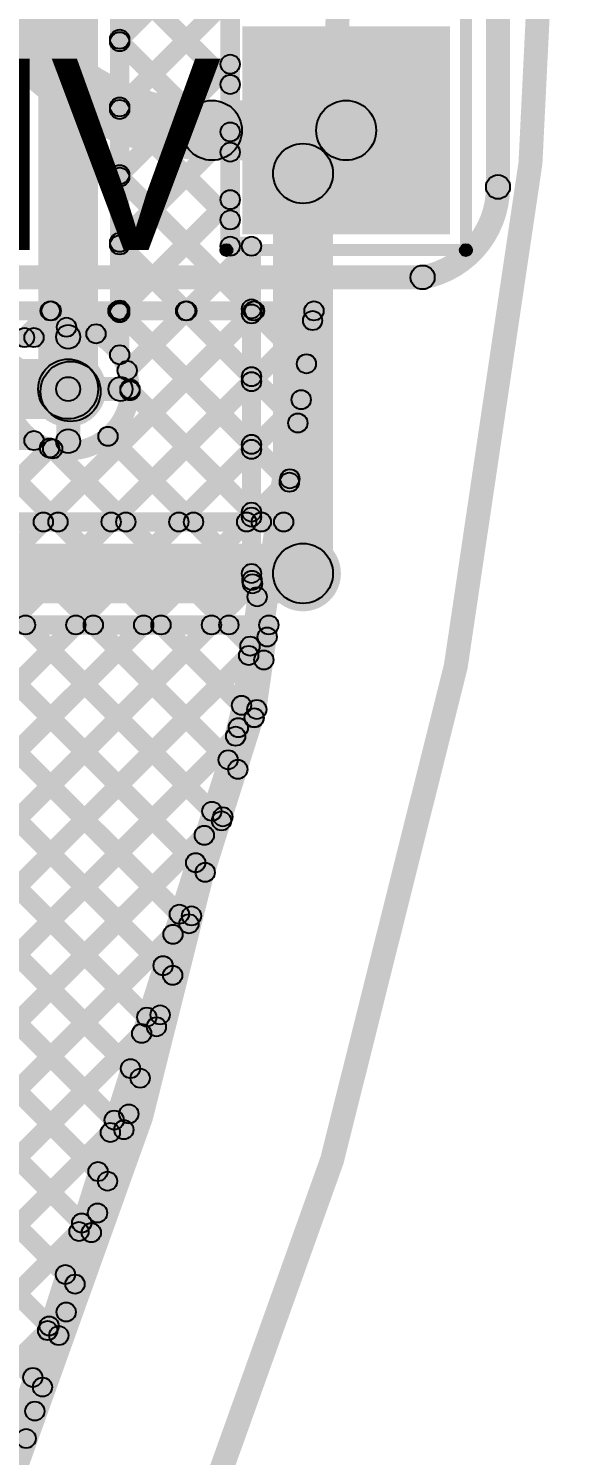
# Model space of a CAD drawing. Header units: millimetres. Extents: x -2.17 to 2.17, y -2.17 to 2.17.
# Drawn here: x 1.945 to 2.17, y -0.751 to -0.155 of the extents above; entities that cross this region are included whole.
import ezdxf

# ---------------------------------------------------------------- set-up
doc = ezdxf.new("R2010")
doc.units = ezdxf.units.MM
doc.header["$MEASUREMENT"] = 0
for name, color, linetype in [('BottomLayer', 5, 'Continuous'), ('BottomOverlay', 54, 'Continuous'), ('BottomSolder', 6, 'Continuous'), ('Mechanical2', 216, 'Continuous'), ('MultiLayer', 9, 'Continuous'), ('PadHoleLayer', 156, 'Continuous'), ('TopLayer', 1, 'Continuous'), ('TopSolder', 216, 'Continuous'), ('ViaHoleLayer', 16, 'Continuous')]:
    doc.layers.add(name, color=color, linetype=linetype)

# ---------------------------------------------------------------- blocks, each defined once
blk = doc.blocks.new('PZ254V_11_05P_B_282')
at = {"layer": 'BottomLayer'}
blk.add_hatch(color=5, dxfattribs=at).paths.add_polyline_path([(-0.23937, 0.03937), (-0.16063, 0.03937), (-0.16063, -0.03937), (-0.23937, -0.03937)])
h = blk.add_hatch(color=5, dxfattribs=at)
edge = h.paths.add_edge_path()
edge.add_arc((-0.1, 0), 0.03937, 0, 360)
h = blk.add_hatch(color=5, dxfattribs=at)
edge = h.paths.add_edge_path()
edge.add_arc((0, 0), 0.03937, 0, 360)
h = blk.add_hatch(color=5, dxfattribs=at)
edge = h.paths.add_edge_path()
edge.add_arc((0.1, 0), 0.03937, 0, 360)
h = blk.add_hatch(color=5, dxfattribs=at)
edge = h.paths.add_edge_path()
edge.add_arc((0.2, 0), 0.03937, 0, 360)
at = {"layer": 'BottomOverlay'}
h = blk.add_hatch(color=54, dxfattribs=at)
edge = h.paths.add_edge_path()
edge.add_arc((-0.25, 0.05), 0.0025, 0, 360)
h = blk.add_hatch(color=54, dxfattribs=at)
edge = h.paths.add_edge_path()
edge.add_arc((-0.25, 0.05), 0.0025, 0, 360)
for points in [[(-0.2525, 0.05), (-0.2475, 0.05), (-0.2475, -0.05), (-0.2525, -0.05)], [(-0.25, 0.0475), (-0.25, 0.0525), (0.25, 0.0525), (0.25, 0.0475)], [(0.2475, 0.05), (0.2525, 0.05), (0.2525, -0.05), (0.2475, -0.05)], [(-0.25, -0.0525), (-0.25, -0.0475), (0.25, -0.0475), (0.25, -0.0525)]]:
    blk.add_hatch(color=54, dxfattribs=at).paths.add_polyline_path(points)
h = blk.add_hatch(color=54, dxfattribs=at)
edge = h.paths.add_edge_path()
edge.add_arc((0.25, 0.05), 0.0025, 0, 360)
h = blk.add_hatch(color=54, dxfattribs=at)
edge = h.paths.add_edge_path()
edge.add_arc((0.25, 0.05), 0.0025, 0, 360)
h = blk.add_hatch(color=54, dxfattribs=at)
edge = h.paths.add_edge_path()
edge.add_arc((-0.25, -0.05), 0.0025, 0, 360)
h = blk.add_hatch(color=54, dxfattribs=at)
edge = h.paths.add_edge_path()
edge.add_arc((-0.25, -0.05), 0.0025, 0, 360)
h = blk.add_hatch(color=54, dxfattribs=at)
edge = h.paths.add_edge_path()
edge.add_arc((0.25, -0.05), 0.0025, 0, 360)
h = blk.add_hatch(color=54, dxfattribs=at)
edge = h.paths.add_edge_path()
edge.add_arc((0.25, -0.05), 0.0025, 0, 360)
at = {"layer": 'BottomSolder'}
blk.add_hatch(color=6, dxfattribs=at).paths.add_polyline_path([(-0.24337, 0.04337), (-0.15663, 0.04337), (-0.15663, -0.04337), (-0.24337, -0.04337)])
h = blk.add_hatch(color=6, dxfattribs=at)
edge = h.paths.add_edge_path()
edge.add_arc((-0.1, 0), 0.04337, 0, 360)
h = blk.add_hatch(color=6, dxfattribs=at)
edge = h.paths.add_edge_path()
edge.add_arc((0, 0), 0.04337, 0, 360)
h = blk.add_hatch(color=6, dxfattribs=at)
edge = h.paths.add_edge_path()
edge.add_arc((0.1, 0), 0.04337, 0, 360)
h = blk.add_hatch(color=6, dxfattribs=at)
edge = h.paths.add_edge_path()
edge.add_arc((0.2, 0), 0.04337, 0, 360)
at = {"layer": 'MultiLayer'}
blk.add_hatch(color=9, dxfattribs=at).paths.add_polyline_path([(-0.23937, 0.03937), (-0.16063, 0.03937), (-0.16063, -0.03937), (-0.23937, -0.03937)])
h = blk.add_hatch(color=9, dxfattribs=at)
edge = h.paths.add_edge_path()
edge.add_arc((-0.1, 0), 0.03937, 0, 360)
h = blk.add_hatch(color=9, dxfattribs=at)
edge = h.paths.add_edge_path()
edge.add_arc((0, 0), 0.03937, 0, 360)
h = blk.add_hatch(color=9, dxfattribs=at)
edge = h.paths.add_edge_path()
edge.add_arc((0.1, 0), 0.03937, 0, 360)
h = blk.add_hatch(color=9, dxfattribs=at)
edge = h.paths.add_edge_path()
edge.add_arc((0.2, 0), 0.03937, 0, 360)
at = {"layer": 'PadHoleLayer'}
h = blk.add_hatch(color=156, dxfattribs=at)
edge = h.paths.add_edge_path()
edge.add_arc((-0.2, 0), 0.02008, 0, 360)
h = blk.add_hatch(color=156, dxfattribs=at)
edge = h.paths.add_edge_path()
edge.add_arc((-0.1, 0), 0.02008, 0, 360)
h = blk.add_hatch(color=156, dxfattribs=at)
edge = h.paths.add_edge_path()
edge.add_arc((0, 0), 0.02008, 0, 360)
h = blk.add_hatch(color=156, dxfattribs=at)
edge = h.paths.add_edge_path()
edge.add_arc((0.1, 0), 0.02008, 0, 360)
h = blk.add_hatch(color=156, dxfattribs=at)
edge = h.paths.add_edge_path()
edge.add_arc((0.2, 0), 0.02008, 0, 360)
at = {"layer": 'TopLayer'}
blk.add_hatch(color=1, dxfattribs=at).paths.add_polyline_path([(-0.23937, 0.03937), (-0.16063, 0.03937), (-0.16063, -0.03937), (-0.23937, -0.03937)])
h = blk.add_hatch(color=1, dxfattribs=at)
edge = h.paths.add_edge_path()
edge.add_arc((-0.1, 0), 0.03937, 0, 360)
h = blk.add_hatch(color=1, dxfattribs=at)
edge = h.paths.add_edge_path()
edge.add_arc((0, 0), 0.03937, 0, 360)
h = blk.add_hatch(color=1, dxfattribs=at)
edge = h.paths.add_edge_path()
edge.add_arc((0.1, 0), 0.03937, 0, 360)
h = blk.add_hatch(color=1, dxfattribs=at)
edge = h.paths.add_edge_path()
edge.add_arc((0.2, 0), 0.03937, 0, 360)
at = {"layer": 'TopSolder'}
blk.add_hatch(color=216, dxfattribs=at).paths.add_polyline_path([(-0.24337, 0.04337), (-0.15663, 0.04337), (-0.15663, -0.04337), (-0.24337, -0.04337)])
h = blk.add_hatch(color=216, dxfattribs=at)
edge = h.paths.add_edge_path()
edge.add_arc((-0.1, 0), 0.04337, 0, 360)
h = blk.add_hatch(color=216, dxfattribs=at)
edge = h.paths.add_edge_path()
edge.add_arc((0, 0), 0.04337, 0, 360)
h = blk.add_hatch(color=216, dxfattribs=at)
edge = h.paths.add_edge_path()
edge.add_arc((0.1, 0), 0.04337, 0, 360)
h = blk.add_hatch(color=216, dxfattribs=at)
edge = h.paths.add_edge_path()
edge.add_arc((0.2, 0), 0.04337, 0, 360)
at = {"layer": 'BottomOverlay'}
for centre in [(-0.25, 0.05), (-0.25, 0.05), (0.25, 0.05), (0.25, 0.05), (-0.25, -0.05), (-0.25, -0.05), (0.25, -0.05), (0.25, -0.05)]:
    blk.add_circle(centre, 0.0025, dxfattribs=at)

msp = doc.modelspace()

# ---------------------------------------------------------------- hatches: boundary and pattern name
at = {"layer": 'BottomLayer'}
for points in [[(2.14637, -0.22124), (2.13637, -0.22124), (2.13637, 0.04102), (2.14637, 0.04102)], [(2.022, -0.21011), (2.022, -0.18511), (2.078, -0.18511), (2.078, -0.21011)], [(1.5, -0.26398), (1.5, -0.25398), (2.10992, -0.25398), (2.10992, -0.26398)], [(1.5, -0.27698), (1.5, -0.26898), (2.06458, -0.26898), (2.06458, -0.27698)], [(1.94661, -0.28694), (1.94095, -0.28128), (1.95208, -0.27015), (1.95774, -0.27581)], [(1.95446, -0.36394), (1.94881, -0.35828), (2.03694, -0.27015), (2.04259, -0.27581)], [(1.95165, -0.27581), (1.9573, -0.27015), (1.96413, -0.27698), (1.95848, -0.28264)], [(1.97644, -0.28539), (1.97079, -0.27973), (1.98037, -0.27015), (1.98602, -0.27581)], [(1.97993, -0.27581), (1.98559, -0.27015), (2.05714, -0.3417), (2.05148, -0.34736)], [(1.98944, -0.30067), (1.98379, -0.29502), (2.00865, -0.27015), (2.01431, -0.27581)], [(2.00822, -0.27581), (2.01387, -0.27015), (2.06069, -0.31697), (2.05503, -0.32262)], [(2.0365, -0.27581), (2.04216, -0.27015), (2.06424, -0.29223), (2.05858, -0.29789)], [(2.05589, -0.36168), (2.04797, -0.36054), (2.06062, -0.27241), (2.06854, -0.27355)], [(1.98275, -0.36394), (1.97709, -0.35828), (2.06117, -0.2742), (2.06683, -0.27986)], [(1.83928, -0.28811), (1.83928, -0.28011), (1.94772, -0.28011), (1.94772, -0.28811)], [(1.967, -0.30561), (1.957, -0.30561), (1.957, -0.2838), (1.967, -0.2838)], [(1.825, -0.31811), (1.825, -0.29311), (1.962, -0.29311), (1.962, -0.31811)], [(1.962, -0.31061), (1.962, -0.30061), (1.98381, -0.30061), (1.98381, -0.31061)], [(1.98497, -0.30914), (1.99063, -0.30348), (2.04543, -0.35828), (2.03978, -0.36394)], [(1.967, -0.32742), (1.957, -0.32742), (1.957, -0.30561), (1.967, -0.30561)], [(2.01103, -0.36394), (2.00538, -0.35828), (2.05643, -0.30723), (2.06209, -0.31288)], [(1.83928, -0.33111), (1.83928, -0.32311), (1.94772, -0.32311), (1.94772, -0.33111)], [(1.92618, -0.36394), (1.92052, -0.35828), (1.95141, -0.3274), (1.95706, -0.33305)], [(1.92092, -0.32994), (1.92658, -0.32428), (1.96058, -0.35828), (1.95492, -0.36394)], [(1.97576, -0.32821), (1.98142, -0.32255), (2.01715, -0.35828), (2.01149, -0.36394)], [(1.95269, -0.33342), (1.95835, -0.32777), (1.98887, -0.35828), (1.98321, -0.36394)], [(2.03932, -0.36394), (2.03366, -0.35828), (2.05169, -0.34025), (2.05735, -0.34591)], [(1.579, -0.36511), (1.579, -0.35711), (2.05193, -0.35711), (2.05193, -0.36511)], [(1.579, -0.39511), (1.579, -0.37011), (2.06, -0.37011), (2.06, -0.39511)], [(1.51233, -0.89093), (1.50667, -0.88527), (1.99066, -0.40128), (1.99632, -0.40694)], [(1.51233, -0.86264), (1.50667, -0.85699), (1.96238, -0.40128), (1.96803, -0.40694)], [(1.51233, -0.91921), (1.50667, -0.91355), (2.01894, -0.40128), (2.0246, -0.40694)], [(1.579, -0.40811), (1.579, -0.40011), (2.04576, -0.40011), (2.04576, -0.40811)], [(1.60194, -0.40694), (1.6076, -0.40128), (1.9473, -0.74098), (1.94164, -0.74664)], [(1.63023, -0.40694), (1.63589, -0.40128), (1.95409, -0.71949), (1.94843, -0.72514)], [(1.65851, -0.40694), (1.66417, -0.40128), (1.96088, -0.698), (1.95523, -0.70365)], [(1.6868, -0.40694), (1.69245, -0.40128), (1.96768, -0.67651), (1.96202, -0.68216)], [(1.71508, -0.40694), (1.72074, -0.40128), (1.97447, -0.65501), (1.96881, -0.66067)], [(1.74337, -0.40694), (1.74902, -0.40128), (1.98126, -0.63352), (1.97561, -0.63918)], [(1.77165, -0.40694), (1.77731, -0.40128), (1.98806, -0.61203), (1.9824, -0.61769)], [(1.79993, -0.40694), (1.80559, -0.40128), (1.99485, -0.59054), (1.98919, -0.5962)], [(1.82822, -0.40694), (1.83388, -0.40128), (2.00164, -0.56905), (1.99599, -0.57471)], [(1.8565, -0.40694), (1.86216, -0.40128), (2.00844, -0.54756), (2.00278, -0.55322)], [(1.88479, -0.40694), (1.89044, -0.40128), (2.01523, -0.52607), (2.00957, -0.53172)], [(1.91307, -0.40694), (1.91873, -0.40128), (2.02202, -0.50458), (2.01637, -0.51023)], [(1.94136, -0.40694), (1.94701, -0.40128), (2.02882, -0.48309), (2.02316, -0.48874)], [(1.96964, -0.40694), (1.9753, -0.40128), (2.03561, -0.46159), (2.02995, -0.46725)], [(1.99792, -0.40694), (2.00358, -0.40128), (2.0424, -0.4401), (2.03675, -0.44576)], [(2.02621, -0.40694), (2.03187, -0.40128), (2.04649, -0.4159), (2.04083, -0.42156)], [(2.04465, -0.43996), (2.03673, -0.43882), (2.0418, -0.40354), (2.04972, -0.40468)], [(1.51233, -0.9475), (1.50667, -0.94184), (2.04221, -0.4063), (2.04787, -0.41196)], [(1.51233, -0.97578), (1.50667, -0.97012), (2.03677, -0.44002), (2.04243, -0.44568)], [(1.93451, -0.7886), (1.92688, -0.78618), (2.03688, -0.43818), (2.04451, -0.4406)], [(1.51233, -1.00406), (1.50667, -0.99841), (2.0237, -0.48138), (2.02935, -0.48704)], [(1.51233, -1.03235), (1.50667, -1.02669), (2.01063, -0.52274), (2.01628, -0.52839)], [(1.51233, -1.06063), (1.50667, -1.05498), (1.99755, -0.56409), (2.00321, -0.56975)], [(1.51233, -1.08892), (1.50667, -1.08326), (1.98448, -0.60545), (1.99014, -0.61111)], [(1.51233, -1.1172), (1.50667, -1.11154), (1.97141, -0.64681), (1.97706, -0.65247)], [(1.51233, -1.14549), (1.50667, -1.13983), (1.95834, -0.68817), (1.96399, -0.69382)], [(1.51233, -1.17377), (1.50667, -1.16811), (1.94526, -0.72952), (1.95092, -0.73518)]]:
    msp.add_hatch(color=5, dxfattribs=at).paths.add_polyline_path(points)
h = msp.add_hatch(color=5, dxfattribs=at)
edge = h.paths.add_edge_path()
edge.add_arc((2.022, -0.19761), 0.0125, 0, 360)
h = msp.add_hatch(color=5, dxfattribs=at)
edge = h.paths.add_edge_path()
edge.add_arc((2.022, -0.19761), 0.0125, 0, 360)
h = msp.add_hatch(color=5, dxfattribs=at)
edge = h.paths.add_edge_path()
edge.add_arc((2.078, -0.19761), 0.0125, 0, 360)
h = msp.add_hatch(color=5, dxfattribs=at)
edge = h.paths.add_edge_path()
edge.add_arc((2.14137, -0.22124), 0.005, 0, 360)
h = msp.add_hatch(color=5, dxfattribs=at)
edge = h.paths.add_edge_path()
edge.add_arc((2.14137, -0.22124), 0.005, 0, 360)
h = msp.add_hatch(color=5, dxfattribs=at)
edge = h.paths.add_edge_path()
edge.add_arc((2.10992, -0.25898), 0.005, 0, 360)
h = msp.add_hatch(color=5, dxfattribs=at)
edge = h.paths.add_edge_path()
edge.add_arc((2.10992, -0.25898), 0.005, 0, 360)
h = msp.add_hatch(color=5, dxfattribs=at)
edge = h.paths.add_edge_path()
edge.add_arc((1.95448, -0.27298), 0.004, 0, 360)
h = msp.add_hatch(color=5, dxfattribs=at)
edge = h.paths.add_edge_path()
edge.add_arc((1.95491, -0.27298), 0.004, 0, 360)
h = msp.add_hatch(color=5, dxfattribs=at)
edge = h.paths.add_edge_path()
edge.add_arc((1.98276, -0.27298), 0.004, 0, 360)
h = msp.add_hatch(color=5, dxfattribs=at)
edge = h.paths.add_edge_path()
edge.add_arc((1.9832, -0.27298), 0.004, 0, 360)
h = msp.add_hatch(color=5, dxfattribs=at)
edge = h.paths.add_edge_path()
edge.add_arc((2.01104, -0.27298), 0.004, 0, 360)
h = msp.add_hatch(color=5, dxfattribs=at)
edge = h.paths.add_edge_path()
edge.add_arc((2.01148, -0.27298), 0.004, 0, 360)
h = msp.add_hatch(color=5, dxfattribs=at)
edge = h.paths.add_edge_path()
edge.add_arc((2.03933, -0.27298), 0.004, 0, 360)
h = msp.add_hatch(color=5, dxfattribs=at)
edge = h.paths.add_edge_path()
edge.add_arc((2.03977, -0.27298), 0.004, 0, 360)
h = msp.add_hatch(color=5, dxfattribs=at)
edge = h.paths.add_edge_path()
edge.add_arc((2.064, -0.27703), 0.004, 0, 360)
h = msp.add_hatch(color=5, dxfattribs=at)
edge = h.paths.add_edge_path()
edge.add_arc((2.06458, -0.27298), 0.004, 0, 360)
h = msp.add_hatch(color=5, dxfattribs=at)
edge = h.paths.add_edge_path()
edge.add_arc((2.06458, -0.27298), 0.004, 0, 360)
h = msp.add_hatch(color=5, dxfattribs=at)
edge = h.paths.add_edge_path()
edge.add_arc((1.962, -0.2838), 0.005, 0, 360)
h = msp.add_hatch(color=5, dxfattribs=at)
edge = h.paths.add_edge_path()
edge.add_arc((1.9613, -0.27981), 0.004, 0, 360)
h = msp.add_hatch(color=5, dxfattribs=at)
edge = h.paths.add_edge_path()
edge.add_arc((1.97362, -0.28256), 0.004, 0, 360)
h = msp.add_hatch(color=5, dxfattribs=at)
edge = h.paths.add_edge_path()
edge.add_arc((1.94378, -0.28411), 0.004, 0, 360)
h = msp.add_hatch(color=5, dxfattribs=at)
edge = h.paths.add_edge_path()
edge.add_arc((1.94772, -0.28411), 0.004, 0, 360)
h = msp.add_hatch(color=5, dxfattribs=at)
edge = h.paths.add_edge_path()
edge.add_arc((1.94772, -0.28411), 0.004, 0, 360)
h = msp.add_hatch(color=5, dxfattribs=at)
edge = h.paths.add_edge_path()
edge.add_arc((2.06141, -0.29506), 0.004, 0, 360)
h = msp.add_hatch(color=5, dxfattribs=at)
edge = h.paths.add_edge_path()
edge.add_arc((1.962, -0.30561), 0.0125, 0, 360)
h = msp.add_hatch(color=5, dxfattribs=at)
edge = h.paths.add_edge_path()
edge.add_arc((1.962, -0.30561), 0.01181, 0, 360)
h = msp.add_hatch(color=5, dxfattribs=at)
edge = h.paths.add_edge_path()
edge.add_arc((1.98662, -0.29785), 0.004, 0, 360)
h = msp.add_hatch(color=5, dxfattribs=at)
edge = h.paths.add_edge_path()
edge.add_arc((1.962, -0.30561), 0.005, 0, 360)
h = msp.add_hatch(color=5, dxfattribs=at)
edge = h.paths.add_edge_path()
edge.add_arc((1.962, -0.30561), 0.005, 0, 360)
h = msp.add_hatch(color=5, dxfattribs=at)
edge = h.paths.add_edge_path()
edge.add_arc((1.962, -0.30561), 0.005, 0, 360)
h = msp.add_hatch(color=5, dxfattribs=at)
edge = h.paths.add_edge_path()
edge.add_arc((1.98381, -0.30561), 0.005, 0, 360)
h = msp.add_hatch(color=5, dxfattribs=at)
edge = h.paths.add_edge_path()
edge.add_arc((1.9878, -0.30631), 0.004, 0, 360)
h = msp.add_hatch(color=5, dxfattribs=at)
edge = h.paths.add_edge_path()
edge.add_arc((1.98781, -0.30561), 0.004, 0, 360)
h = msp.add_hatch(color=5, dxfattribs=at)
edge = h.paths.add_edge_path()
edge.add_arc((1.98781, -0.30561), 0.004, 0, 360)
h = msp.add_hatch(color=5, dxfattribs=at)
edge = h.paths.add_edge_path()
edge.add_arc((2.05926, -0.31006), 0.004, 0, 360)
h = msp.add_hatch(color=5, dxfattribs=at)
edge = h.paths.add_edge_path()
edge.add_arc((1.97859, -0.32538), 0.004, 0, 360)
h = msp.add_hatch(color=5, dxfattribs=at)
edge = h.paths.add_edge_path()
edge.add_arc((2.05786, -0.3198), 0.004, 0, 360)
h = msp.add_hatch(color=5, dxfattribs=at)
edge = h.paths.add_edge_path()
edge.add_arc((1.94772, -0.32711), 0.004, 0, 360)
h = msp.add_hatch(color=5, dxfattribs=at)
edge = h.paths.add_edge_path()
edge.add_arc((1.94772, -0.32711), 0.004, 0, 360)
h = msp.add_hatch(color=5, dxfattribs=at)
edge = h.paths.add_edge_path()
edge.add_arc((1.95424, -0.33023), 0.004, 0, 360)
h = msp.add_hatch(color=5, dxfattribs=at)
edge = h.paths.add_edge_path()
edge.add_arc((1.95552, -0.3306), 0.004, 0, 360)
h = msp.add_hatch(color=5, dxfattribs=at)
edge = h.paths.add_edge_path()
edge.add_arc((1.962, -0.32742), 0.005, 0, 360)
h = msp.add_hatch(color=5, dxfattribs=at)
edge = h.paths.add_edge_path()
edge.add_arc((2.05452, -0.34308), 0.004, 0, 360)
h = msp.add_hatch(color=5, dxfattribs=at)
edge = h.paths.add_edge_path()
edge.add_arc((2.05431, -0.34453), 0.004, 0, 360)
h = msp.add_hatch(color=5, dxfattribs=at)
edge = h.paths.add_edge_path()
edge.add_arc((1.95164, -0.36111), 0.004, 0, 360)
h = msp.add_hatch(color=5, dxfattribs=at)
edge = h.paths.add_edge_path()
edge.add_arc((1.95775, -0.36111), 0.004, 0, 360)
h = msp.add_hatch(color=5, dxfattribs=at)
edge = h.paths.add_edge_path()
edge.add_arc((1.97992, -0.36111), 0.004, 0, 360)
h = msp.add_hatch(color=5, dxfattribs=at)
edge = h.paths.add_edge_path()
edge.add_arc((1.98604, -0.36111), 0.004, 0, 360)
h = msp.add_hatch(color=5, dxfattribs=at)
edge = h.paths.add_edge_path()
edge.add_arc((2.0082, -0.36111), 0.004, 0, 360)
h = msp.add_hatch(color=5, dxfattribs=at)
edge = h.paths.add_edge_path()
edge.add_arc((2.01432, -0.36111), 0.004, 0, 360)
h = msp.add_hatch(color=5, dxfattribs=at)
edge = h.paths.add_edge_path()
edge.add_arc((2.03649, -0.36111), 0.004, 0, 360)
h = msp.add_hatch(color=5, dxfattribs=at)
edge = h.paths.add_edge_path()
edge.add_arc((2.04261, -0.36111), 0.004, 0, 360)
h = msp.add_hatch(color=5, dxfattribs=at)
edge = h.paths.add_edge_path()
edge.add_arc((2.05193, -0.36111), 0.004, 0, 360)
h = msp.add_hatch(color=5, dxfattribs=at)
edge = h.paths.add_edge_path()
edge.add_arc((2.05193, -0.36111), 0.004, 0, 360)
h = msp.add_hatch(color=5, dxfattribs=at)
edge = h.paths.add_edge_path()
edge.add_arc((2.06, -0.38261), 0.0125, 0, 360)
h = msp.add_hatch(color=5, dxfattribs=at)
edge = h.paths.add_edge_path()
edge.add_arc((2.06, -0.38261), 0.01181, 0, 360)
h = msp.add_hatch(color=5, dxfattribs=at)
edge = h.paths.add_edge_path()
edge.add_arc((1.94418, -0.40411), 0.004, 0, 360)
h = msp.add_hatch(color=5, dxfattribs=at)
edge = h.paths.add_edge_path()
edge.add_arc((1.9652, -0.40411), 0.004, 0, 360)
h = msp.add_hatch(color=5, dxfattribs=at)
edge = h.paths.add_edge_path()
edge.add_arc((1.97247, -0.40411), 0.004, 0, 360)
h = msp.add_hatch(color=5, dxfattribs=at)
edge = h.paths.add_edge_path()
edge.add_arc((1.99349, -0.40411), 0.004, 0, 360)
h = msp.add_hatch(color=5, dxfattribs=at)
edge = h.paths.add_edge_path()
edge.add_arc((2.00075, -0.40411), 0.004, 0, 360)
h = msp.add_hatch(color=5, dxfattribs=at)
edge = h.paths.add_edge_path()
edge.add_arc((2.02177, -0.40411), 0.004, 0, 360)
h = msp.add_hatch(color=5, dxfattribs=at)
edge = h.paths.add_edge_path()
edge.add_arc((2.02904, -0.40411), 0.004, 0, 360)
h = msp.add_hatch(color=5, dxfattribs=at)
edge = h.paths.add_edge_path()
edge.add_arc((2.04504, -0.40913), 0.004, 0, 360)
h = msp.add_hatch(color=5, dxfattribs=at)
edge = h.paths.add_edge_path()
edge.add_arc((2.04576, -0.40411), 0.004, 0, 360)
h = msp.add_hatch(color=5, dxfattribs=at)
edge = h.paths.add_edge_path()
edge.add_arc((2.04576, -0.40411), 0.004, 0, 360)
h = msp.add_hatch(color=5, dxfattribs=at)
edge = h.paths.add_edge_path()
edge.add_arc((2.04366, -0.41873), 0.004, 0, 360)
h = msp.add_hatch(color=5, dxfattribs=at)
edge = h.paths.add_edge_path()
edge.add_arc((2.03957, -0.44293), 0.004, 0, 360)
h = msp.add_hatch(color=5, dxfattribs=at)
edge = h.paths.add_edge_path()
edge.add_arc((2.0396, -0.44285), 0.004, 0, 360)
h = msp.add_hatch(color=5, dxfattribs=at)
edge = h.paths.add_edge_path()
edge.add_arc((2.04069, -0.43939), 0.004, 0, 360)
h = msp.add_hatch(color=5, dxfattribs=at)
edge = h.paths.add_edge_path()
edge.add_arc((2.04069, -0.43939), 0.004, 0, 360)
h = msp.add_hatch(color=5, dxfattribs=at)
edge = h.paths.add_edge_path()
edge.add_arc((2.03278, -0.46442), 0.004, 0, 360)
h = msp.add_hatch(color=5, dxfattribs=at)
edge = h.paths.add_edge_path()
edge.add_arc((2.02599, -0.48591), 0.004, 0, 360)
h = msp.add_hatch(color=5, dxfattribs=at)
edge = h.paths.add_edge_path()
edge.add_arc((2.02653, -0.48421), 0.004, 0, 360)
h = msp.add_hatch(color=5, dxfattribs=at)
edge = h.paths.add_edge_path()
edge.add_arc((2.01919, -0.50741), 0.004, 0, 360)
h = msp.add_hatch(color=5, dxfattribs=at)
edge = h.paths.add_edge_path()
edge.add_arc((2.01345, -0.52557), 0.004, 0, 360)
h = msp.add_hatch(color=5, dxfattribs=at)
edge = h.paths.add_edge_path()
edge.add_arc((2.0124, -0.5289), 0.004, 0, 360)
h = msp.add_hatch(color=5, dxfattribs=at)
edge = h.paths.add_edge_path()
edge.add_arc((2.00561, -0.55039), 0.004, 0, 360)
h = msp.add_hatch(color=5, dxfattribs=at)
edge = h.paths.add_edge_path()
edge.add_arc((2.00038, -0.56692), 0.004, 0, 360)
h = msp.add_hatch(color=5, dxfattribs=at)
edge = h.paths.add_edge_path()
edge.add_arc((1.99881, -0.57188), 0.004, 0, 360)
h = msp.add_hatch(color=5, dxfattribs=at)
edge = h.paths.add_edge_path()
edge.add_arc((1.99202, -0.59337), 0.004, 0, 360)
h = msp.add_hatch(color=5, dxfattribs=at)
edge = h.paths.add_edge_path()
edge.add_arc((1.98731, -0.60828), 0.004, 0, 360)
h = msp.add_hatch(color=5, dxfattribs=at)
edge = h.paths.add_edge_path()
edge.add_arc((1.98523, -0.61486), 0.004, 0, 360)
h = msp.add_hatch(color=5, dxfattribs=at)
edge = h.paths.add_edge_path()
edge.add_arc((1.97844, -0.63635), 0.004, 0, 360)
h = msp.add_hatch(color=5, dxfattribs=at)
edge = h.paths.add_edge_path()
edge.add_arc((1.97424, -0.64964), 0.004, 0, 360)
h = msp.add_hatch(color=5, dxfattribs=at)
edge = h.paths.add_edge_path()
edge.add_arc((1.97164, -0.65784), 0.004, 0, 360)
h = msp.add_hatch(color=5, dxfattribs=at)
edge = h.paths.add_edge_path()
edge.add_arc((1.96485, -0.67933), 0.004, 0, 360)
h = msp.add_hatch(color=5, dxfattribs=at)
edge = h.paths.add_edge_path()
edge.add_arc((1.96116, -0.69099), 0.004, 0, 360)
h = msp.add_hatch(color=5, dxfattribs=at)
edge = h.paths.add_edge_path()
edge.add_arc((1.95806, -0.70083), 0.004, 0, 360)
h = msp.add_hatch(color=5, dxfattribs=at)
edge = h.paths.add_edge_path()
edge.add_arc((1.95126, -0.72232), 0.004, 0, 360)
h = msp.add_hatch(color=5, dxfattribs=at)
edge = h.paths.add_edge_path()
edge.add_arc((1.94809, -0.73235), 0.004, 0, 360)
h = msp.add_hatch(color=5, dxfattribs=at)
edge = h.paths.add_edge_path()
edge.add_arc((1.94447, -0.74381), 0.004, 0, 360)
at = {"layer": 'BottomSolder'}
h = msp.add_hatch(color=6, dxfattribs=at)
edge = h.paths.add_edge_path()
edge.add_arc((1.962, -0.30561), 0.01581, 0, 360)
h = msp.add_hatch(color=6, dxfattribs=at)
edge = h.paths.add_edge_path()
edge.add_arc((2.06, -0.38261), 0.01581, 0, 360)
at = {"layer": 'TopLayer'}
for points in [[(1.9745, -0.30561), (1.9495, -0.30561), (1.9495, 0.16239), (1.9745, 0.16239)], [(1.9875, -0.29133), (1.9795, -0.29133), (1.9795, 0.16239), (1.9875, 0.16239)], [(1.98633, -0.16237), (1.98067, -0.15671), (2.02881, -0.10857), (2.03447, -0.11423)], [(1.98633, -0.19065), (1.98067, -0.185), (2.03889, -0.12677), (2.04455, -0.13243)], [(1.98067, -0.13513), (1.98633, -0.12947), (2.03246, -0.1756), (2.0268, -0.18126)], [(2.03363, -0.24598), (2.02563, -0.24598), (2.02563, -0.14924), (2.03363, -0.14924)], [(1.98067, -0.16341), (1.98633, -0.15775), (2.03246, -0.20388), (2.0268, -0.20954)], [(1.98633, -0.21894), (1.98067, -0.21328), (2.0268, -0.16715), (2.03246, -0.17281)], [(1.98067, -0.1917), (1.98633, -0.18604), (2.03246, -0.23217), (2.0268, -0.23783)], [(1.98633, -0.24722), (1.98067, -0.24156), (2.0268, -0.19543), (2.03246, -0.20109)], [(1.98067, -0.21998), (1.98633, -0.21432), (2.04133, -0.26932), (2.03567, -0.27498)], [(2.0725, -0.38261), (2.0475, -0.38261), (2.0475, -0.21561), (2.0725, -0.21561)], [(1.98633, -0.27551), (1.98067, -0.26985), (2.0268, -0.22372), (2.03246, -0.22938)], [(1.98067, -0.24826), (1.98633, -0.24261), (2.04133, -0.29761), (2.03567, -0.30326)], [(1.98944, -0.30067), (1.98379, -0.29502), (2.03565, -0.24315), (2.04131, -0.24881)], [(2.02963, -0.24998), (2.02963, -0.24198), (2.0385, -0.24198), (2.0385, -0.24998)], [(1.84367, -0.25269), (1.84933, -0.24703), (2.03716, -0.43487), (2.03151, -0.44052)], [(2.0425, -0.38261), (2.0345, -0.38261), (2.0345, -0.24598), (2.0425, -0.24598)], [(1.81733, -0.50107), (1.81167, -0.49542), (2.03567, -0.27142), (2.04133, -0.27707)], [(1.98067, -0.27655), (1.98633, -0.27089), (2.04133, -0.32589), (2.03567, -0.33155)], [(1.84367, -0.28097), (1.84933, -0.27531), (2.03159, -0.45758), (2.02593, -0.46323)], [(1.81733, -0.52936), (1.81167, -0.5237), (2.03567, -0.2997), (2.04133, -0.30536)], [(1.94019, -0.31061), (1.94019, -0.30061), (1.962, -0.30061), (1.962, -0.31061)], [(1.962, -0.31061), (1.962, -0.30061), (1.98381, -0.30061), (1.98381, -0.31061)], [(1.98497, -0.30913), (1.99063, -0.30348), (2.04133, -0.35418), (2.03567, -0.35983)], [(1.84755, -0.31313), (1.85321, -0.30748), (2.0248, -0.47907), (2.01914, -0.48472)], [(1.967, -0.32742), (1.957, -0.32742), (1.957, -0.30561), (1.967, -0.30561)], [(1.81733, -0.47279), (1.81167, -0.46713), (1.95141, -0.3274), (1.95706, -0.33305)], [(1.97576, -0.32821), (1.98142, -0.32255), (2.04152, -0.38265), (2.03586, -0.38831)], [(1.81437, -0.5606), (1.80872, -0.55494), (2.03567, -0.32799), (2.04133, -0.33364)], [(1.84367, -0.33754), (1.84933, -0.33188), (2.018, -0.50056), (2.01235, -0.50622)], [(1.95269, -0.33342), (1.95835, -0.32777), (2.04071, -0.41013), (2.03506, -0.41579)], [(1.76107, -0.64219), (1.75541, -0.63653), (2.03567, -0.35627), (2.04133, -0.36193)], [(1.84285, -0.365), (1.84851, -0.35935), (2.01121, -0.52205), (2.00555, -0.52771)], [(1.835, -0.38543), (1.84065, -0.37978), (2.00442, -0.54354), (1.99876, -0.5492)], [(1.76333, -0.66821), (1.75767, -0.66255), (2.03611, -0.38411), (2.04177, -0.38977)], [(2.03696, -0.44757), (2.02904, -0.44643), (2.03688, -0.3918), (2.0448, -0.39294)], [(1.82146, -0.40018), (1.82712, -0.39453), (1.99763, -0.56503), (1.99197, -0.57069)], [(1.80941, -0.41642), (1.81507, -0.41076), (1.99083, -0.58652), (1.98518, -0.59218)], [(1.76333, -0.6965), (1.75767, -0.69084), (2.0345, -0.41401), (2.04016, -0.41967)], [(1.81167, -0.44696), (1.81733, -0.4413), (1.98404, -0.60801), (1.97838, -0.61367)], [(1.92681, -0.79621), (1.91919, -0.79379), (2.02919, -0.44579), (2.03681, -0.44821)], [(1.76331, -0.7248), (1.75765, -0.71914), (2.02904, -0.44776), (2.0347, -0.45341)], [(1.81167, -0.47524), (1.81733, -0.46959), (1.97725, -0.62951), (1.97159, -0.63516)], [(1.75673, -0.75966), (1.75107, -0.75401), (2.01597, -0.48911), (2.02162, -0.49477)], [(1.81167, -0.50353), (1.81733, -0.49787), (1.97045, -0.651), (1.9648, -0.65665)], [(1.81167, -0.53181), (1.81733, -0.52616), (1.96366, -0.67249), (1.958, -0.67814)], [(1.62297, -0.92171), (1.61731, -0.91605), (2.00289, -0.53047), (2.00855, -0.53613)], [(1.80939, -0.55782), (1.81505, -0.55216), (1.95687, -0.69398), (1.95121, -0.69964)], [(1.51703, -1.05594), (1.51137, -1.05028), (1.98982, -0.57183), (1.99548, -0.57748)], [(1.80195, -0.57866), (1.8076, -0.573), (1.95007, -0.71547), (1.94442, -0.72113)], [(1.51515, -1.08609), (1.5095, -1.08044), (1.97675, -0.61318), (1.98241, -0.61884)], [(1.49518, -1.13435), (1.48952, -1.12869), (1.96368, -0.65454), (1.96933, -0.6602)], [(1.36091, -1.29691), (1.35525, -1.29125), (1.9506, -0.6959), (1.95626, -0.70155)]]:
    msp.add_hatch(color=1, dxfattribs=at).paths.add_polyline_path(points)
h = msp.add_hatch(color=1, dxfattribs=at)
edge = h.paths.add_edge_path()
edge.add_arc((1.9835, -0.15954), 0.004, 0, 360)
h = msp.add_hatch(color=1, dxfattribs=at)
edge = h.paths.add_edge_path()
edge.add_arc((1.9835, -0.16058), 0.004, 0, 360)
h = msp.add_hatch(color=1, dxfattribs=at)
edge = h.paths.add_edge_path()
edge.add_arc((2.02963, -0.16998), 0.004, 0, 360)
h = msp.add_hatch(color=1, dxfattribs=at)
edge = h.paths.add_edge_path()
edge.add_arc((2.02963, -0.17843), 0.004, 0, 360)
h = msp.add_hatch(color=1, dxfattribs=at)
edge = h.paths.add_edge_path()
edge.add_arc((1.9835, -0.18782), 0.004, 0, 360)
h = msp.add_hatch(color=1, dxfattribs=at)
edge = h.paths.add_edge_path()
edge.add_arc((1.9835, -0.18887), 0.004, 0, 360)
h = msp.add_hatch(color=1, dxfattribs=at)
edge = h.paths.add_edge_path()
edge.add_arc((2.078, -0.19761), 0.0125, 0, 360)
h = msp.add_hatch(color=1, dxfattribs=at)
edge = h.paths.add_edge_path()
edge.add_arc((2.02963, -0.19826), 0.004, 0, 360)
h = msp.add_hatch(color=1, dxfattribs=at)
edge = h.paths.add_edge_path()
edge.add_arc((2.02963, -0.20671), 0.004, 0, 360)
h = msp.add_hatch(color=1, dxfattribs=at)
edge = h.paths.add_edge_path()
edge.add_arc((2.06, -0.21561), 0.0125, 0, 360)
h = msp.add_hatch(color=1, dxfattribs=at)
edge = h.paths.add_edge_path()
edge.add_arc((2.06, -0.21561), 0.0125, 0, 360)
h = msp.add_hatch(color=1, dxfattribs=at)
edge = h.paths.add_edge_path()
edge.add_arc((1.9835, -0.21611), 0.004, 0, 360)
h = msp.add_hatch(color=1, dxfattribs=at)
edge = h.paths.add_edge_path()
edge.add_arc((1.9835, -0.21715), 0.004, 0, 360)
h = msp.add_hatch(color=1, dxfattribs=at)
edge = h.paths.add_edge_path()
edge.add_arc((2.02963, -0.22655), 0.004, 0, 360)
h = msp.add_hatch(color=1, dxfattribs=at)
edge = h.paths.add_edge_path()
edge.add_arc((2.02963, -0.235), 0.004, 0, 360)
h = msp.add_hatch(color=1, dxfattribs=at)
edge = h.paths.add_edge_path()
edge.add_arc((1.9835, -0.24439), 0.004, 0, 360)
h = msp.add_hatch(color=1, dxfattribs=at)
edge = h.paths.add_edge_path()
edge.add_arc((1.9835, -0.24544), 0.004, 0, 360)
h = msp.add_hatch(color=1, dxfattribs=at)
edge = h.paths.add_edge_path()
edge.add_arc((2.02963, -0.24598), 0.004, 0, 360)
h = msp.add_hatch(color=1, dxfattribs=at)
edge = h.paths.add_edge_path()
edge.add_arc((2.02963, -0.24598), 0.004, 0, 360)
h = msp.add_hatch(color=1, dxfattribs=at)
edge = h.paths.add_edge_path()
edge.add_arc((2.03848, -0.24598), 0.004, 0, 360)
h = msp.add_hatch(color=1, dxfattribs=at)
edge = h.paths.add_edge_path()
edge.add_arc((2.0385, -0.24598), 0.004, 0, 360)
h = msp.add_hatch(color=1, dxfattribs=at)
edge = h.paths.add_edge_path()
edge.add_arc((2.0385, -0.24598), 0.004, 0, 360)
h = msp.add_hatch(color=1, dxfattribs=at)
edge = h.paths.add_edge_path()
edge.add_arc((1.9835, -0.27268), 0.004, 0, 360)
h = msp.add_hatch(color=1, dxfattribs=at)
edge = h.paths.add_edge_path()
edge.add_arc((1.9835, -0.27372), 0.004, 0, 360)
h = msp.add_hatch(color=1, dxfattribs=at)
edge = h.paths.add_edge_path()
edge.add_arc((2.0385, -0.27215), 0.004, 0, 360)
h = msp.add_hatch(color=1, dxfattribs=at)
edge = h.paths.add_edge_path()
edge.add_arc((2.0385, -0.27425), 0.004, 0, 360)
h = msp.add_hatch(color=1, dxfattribs=at)
edge = h.paths.add_edge_path()
edge.add_arc((1.9835, -0.29133), 0.004, 0, 360)
h = msp.add_hatch(color=1, dxfattribs=at)
edge = h.paths.add_edge_path()
edge.add_arc((1.9835, -0.29133), 0.004, 0, 360)
h = msp.add_hatch(color=1, dxfattribs=at)
edge = h.paths.add_edge_path()
edge.add_arc((1.962, -0.30561), 0.0125, 0, 360)
h = msp.add_hatch(color=1, dxfattribs=at)
edge = h.paths.add_edge_path()
edge.add_arc((1.962, -0.30561), 0.0125, 0, 360)
h = msp.add_hatch(color=1, dxfattribs=at)
edge = h.paths.add_edge_path()
edge.add_arc((1.962, -0.30561), 0.01181, 0, 360)
h = msp.add_hatch(color=1, dxfattribs=at)
edge = h.paths.add_edge_path()
edge.add_arc((1.963, -0.30661), 0.0125, 0, 360)
h = msp.add_hatch(color=1, dxfattribs=at)
edge = h.paths.add_edge_path()
edge.add_arc((1.98662, -0.29785), 0.004, 0, 360)
h = msp.add_hatch(color=1, dxfattribs=at)
edge = h.paths.add_edge_path()
edge.add_arc((2.0385, -0.30044), 0.004, 0, 360)
h = msp.add_hatch(color=1, dxfattribs=at)
edge = h.paths.add_edge_path()
edge.add_arc((1.962, -0.30561), 0.005, 0, 360)
h = msp.add_hatch(color=1, dxfattribs=at)
edge = h.paths.add_edge_path()
edge.add_arc((1.962, -0.30561), 0.005, 0, 360)
h = msp.add_hatch(color=1, dxfattribs=at)
edge = h.paths.add_edge_path()
edge.add_arc((1.962, -0.30561), 0.005, 0, 360)
h = msp.add_hatch(color=1, dxfattribs=at)
edge = h.paths.add_edge_path()
edge.add_arc((1.98381, -0.30561), 0.005, 0, 360)
h = msp.add_hatch(color=1, dxfattribs=at)
edge = h.paths.add_edge_path()
edge.add_arc((1.9878, -0.30631), 0.004, 0, 360)
h = msp.add_hatch(color=1, dxfattribs=at)
edge = h.paths.add_edge_path()
edge.add_arc((1.98781, -0.30561), 0.004, 0, 360)
h = msp.add_hatch(color=1, dxfattribs=at)
edge = h.paths.add_edge_path()
edge.add_arc((1.98781, -0.30561), 0.004, 0, 360)
h = msp.add_hatch(color=1, dxfattribs=at)
edge = h.paths.add_edge_path()
edge.add_arc((2.0385, -0.30253), 0.004, 0, 360)
h = msp.add_hatch(color=1, dxfattribs=at)
edge = h.paths.add_edge_path()
edge.add_arc((1.97859, -0.32538), 0.004, 0, 360)
h = msp.add_hatch(color=1, dxfattribs=at)
edge = h.paths.add_edge_path()
edge.add_arc((1.95424, -0.33023), 0.004, 0, 360)
h = msp.add_hatch(color=1, dxfattribs=at)
edge = h.paths.add_edge_path()
edge.add_arc((1.95552, -0.3306), 0.004, 0, 360)
h = msp.add_hatch(color=1, dxfattribs=at)
edge = h.paths.add_edge_path()
edge.add_arc((1.962, -0.32742), 0.005, 0, 360)
h = msp.add_hatch(color=1, dxfattribs=at)
edge = h.paths.add_edge_path()
edge.add_arc((2.0385, -0.32872), 0.004, 0, 360)
h = msp.add_hatch(color=1, dxfattribs=at)
edge = h.paths.add_edge_path()
edge.add_arc((2.0385, -0.33081), 0.004, 0, 360)
h = msp.add_hatch(color=1, dxfattribs=at)
edge = h.paths.add_edge_path()
edge.add_arc((2.0385, -0.357), 0.004, 0, 360)
h = msp.add_hatch(color=1, dxfattribs=at)
edge = h.paths.add_edge_path()
edge.add_arc((2.0385, -0.3591), 0.004, 0, 360)
h = msp.add_hatch(color=1, dxfattribs=at)
edge = h.paths.add_edge_path()
edge.add_arc((2.06, -0.38261), 0.0125, 0, 360)
h = msp.add_hatch(color=1, dxfattribs=at)
edge = h.paths.add_edge_path()
edge.add_arc((2.06, -0.38261), 0.01181, 0, 360)
h = msp.add_hatch(color=1, dxfattribs=at)
edge = h.paths.add_edge_path()
edge.add_arc((2.0385, -0.38261), 0.004, 0, 360)
h = msp.add_hatch(color=1, dxfattribs=at)
edge = h.paths.add_edge_path()
edge.add_arc((2.0385, -0.38261), 0.004, 0, 360)
h = msp.add_hatch(color=1, dxfattribs=at)
edge = h.paths.add_edge_path()
edge.add_arc((2.03869, -0.38548), 0.004, 0, 360)
h = msp.add_hatch(color=1, dxfattribs=at)
edge = h.paths.add_edge_path()
edge.add_arc((2.03894, -0.38694), 0.004, 0, 360)
h = msp.add_hatch(color=1, dxfattribs=at)
edge = h.paths.add_edge_path()
edge.add_arc((2.04084, -0.39237), 0.004, 0, 360)
h = msp.add_hatch(color=1, dxfattribs=at)
edge = h.paths.add_edge_path()
edge.add_arc((2.04084, -0.39237), 0.004, 0, 360)
h = msp.add_hatch(color=1, dxfattribs=at)
edge = h.paths.add_edge_path()
edge.add_arc((2.03789, -0.41296), 0.004, 0, 360)
h = msp.add_hatch(color=1, dxfattribs=at)
edge = h.paths.add_edge_path()
edge.add_arc((2.03733, -0.41684), 0.004, 0, 360)
h = msp.add_hatch(color=1, dxfattribs=at)
edge = h.paths.add_edge_path()
edge.add_arc((2.03434, -0.43769), 0.004, 0, 360)
h = msp.add_hatch(color=1, dxfattribs=at)
edge = h.paths.add_edge_path()
edge.add_arc((2.03187, -0.45058), 0.004, 0, 360)
h = msp.add_hatch(color=1, dxfattribs=at)
edge = h.paths.add_edge_path()
edge.add_arc((2.033, -0.447), 0.004, 0, 360)
h = msp.add_hatch(color=1, dxfattribs=at)
edge = h.paths.add_edge_path()
edge.add_arc((2.033, -0.447), 0.004, 0, 360)
h = msp.add_hatch(color=1, dxfattribs=at)
edge = h.paths.add_edge_path()
edge.add_arc((2.02876, -0.4604), 0.004, 0, 360)
h = msp.add_hatch(color=1, dxfattribs=at)
edge = h.paths.add_edge_path()
edge.add_arc((2.02197, -0.4819), 0.004, 0, 360)
h = msp.add_hatch(color=1, dxfattribs=at)
edge = h.paths.add_edge_path()
edge.add_arc((2.01879, -0.49194), 0.004, 0, 360)
h = msp.add_hatch(color=1, dxfattribs=at)
edge = h.paths.add_edge_path()
edge.add_arc((2.01518, -0.50339), 0.004, 0, 360)
h = msp.add_hatch(color=1, dxfattribs=at)
edge = h.paths.add_edge_path()
edge.add_arc((2.00838, -0.52488), 0.004, 0, 360)
h = msp.add_hatch(color=1, dxfattribs=at)
edge = h.paths.add_edge_path()
edge.add_arc((2.00572, -0.5333), 0.004, 0, 360)
h = msp.add_hatch(color=1, dxfattribs=at)
edge = h.paths.add_edge_path()
edge.add_arc((2.00159, -0.54637), 0.004, 0, 360)
h = msp.add_hatch(color=1, dxfattribs=at)
edge = h.paths.add_edge_path()
edge.add_arc((1.9948, -0.56786), 0.004, 0, 360)
h = msp.add_hatch(color=1, dxfattribs=at)
edge = h.paths.add_edge_path()
edge.add_arc((1.99265, -0.57466), 0.004, 0, 360)
h = msp.add_hatch(color=1, dxfattribs=at)
edge = h.paths.add_edge_path()
edge.add_arc((1.988, -0.58935), 0.004, 0, 360)
h = msp.add_hatch(color=1, dxfattribs=at)
edge = h.paths.add_edge_path()
edge.add_arc((1.98121, -0.61084), 0.004, 0, 360)
h = msp.add_hatch(color=1, dxfattribs=at)
edge = h.paths.add_edge_path()
edge.add_arc((1.97958, -0.61601), 0.004, 0, 360)
h = msp.add_hatch(color=1, dxfattribs=at)
edge = h.paths.add_edge_path()
edge.add_arc((1.97442, -0.63233), 0.004, 0, 360)
h = msp.add_hatch(color=1, dxfattribs=at)
edge = h.paths.add_edge_path()
edge.add_arc((1.9665, -0.65737), 0.004, 0, 360)
h = msp.add_hatch(color=1, dxfattribs=at)
edge = h.paths.add_edge_path()
edge.add_arc((1.96762, -0.65382), 0.004, 0, 360)
h = msp.add_hatch(color=1, dxfattribs=at)
edge = h.paths.add_edge_path()
edge.add_arc((1.96083, -0.67532), 0.004, 0, 360)
h = msp.add_hatch(color=1, dxfattribs=at)
edge = h.paths.add_edge_path()
edge.add_arc((1.95343, -0.69873), 0.004, 0, 360)
h = msp.add_hatch(color=1, dxfattribs=at)
edge = h.paths.add_edge_path()
edge.add_arc((1.95404, -0.69681), 0.004, 0, 360)
h = msp.add_hatch(color=1, dxfattribs=at)
edge = h.paths.add_edge_path()
edge.add_arc((1.94724, -0.7183), 0.004, 0, 360)
at = {"layer": 'ViaHoleLayer'}
h = msp.add_hatch(color=16, dxfattribs=at)
edge = h.paths.add_edge_path()
edge.add_arc((1.962, -0.30561), 0.00591, 0, 360)
h = msp.add_hatch(color=16, dxfattribs=at)
edge = h.paths.add_edge_path()
edge.add_arc((2.06, -0.38261), 0.00591, 0, 360)

# ---------------------------------------------------------------- linework, layer by layer
at = {"layer": 'BottomLayer'}
for points, const_width in [([(2.022, -0.19761, -0.414214), (1.922, -0.09761)], 0.025), ([(2.14137, -0.22124, -0.362014), (2.10992, -0.25898)], 0.01), ([(1.94772, -0.28411, -0.598453), (1.98781, -0.30561)], 0.008), ([(1.98781, -0.30561, -0.598453), (1.94772, -0.32711)], 0.008)]:
    msp.add_lwpolyline(points, format="xyb", dxfattribs=dict(at, const_width=const_width))
for centre, radius in [((2.022, -0.19761), 0.0125), ((2.022, -0.19761), 0.0125), ((2.078, -0.19761), 0.0125), ((2.14137, -0.22124), 0.005), ((2.14137, -0.22124), 0.005), ((2.10992, -0.25898), 0.005), ((2.10992, -0.25898), 0.005), ((1.95448, -0.27298), 0.004), ((1.95491, -0.27298), 0.004), ((1.98276, -0.27298), 0.004), ((1.9832, -0.27298), 0.004), ((2.01104, -0.27298), 0.004), ((2.01148, -0.27298), 0.004), ((2.03933, -0.27298), 0.004), ((2.03977, -0.27298), 0.004), ((2.064, -0.27703), 0.004), ((2.06458, -0.27298), 0.004), ((2.06458, -0.27298), 0.004), ((1.962, -0.2838), 0.005), ((1.9613, -0.27981), 0.004), ((1.97362, -0.28256), 0.004), ((1.94378, -0.28411), 0.004), ((1.94772, -0.28411), 0.004), ((1.94772, -0.28411), 0.004), ((2.06141, -0.29506), 0.004), ((1.962, -0.30561), 0.0125), ((1.98662, -0.29785), 0.004), ((1.962, -0.30561), 0.005), ((1.962, -0.30561), 0.005), ((1.962, -0.30561), 0.005), ((1.98381, -0.30561), 0.005), ((1.9878, -0.30631), 0.004), ((1.98781, -0.30561), 0.004), ((1.98781, -0.30561), 0.004), ((2.05926, -0.31006), 0.004), ((1.97859, -0.32538), 0.004), ((2.05786, -0.3198), 0.004), ((1.94772, -0.32711), 0.004), ((1.94772, -0.32711), 0.004), ((1.95424, -0.33023), 0.004), ((1.95552, -0.3306), 0.004), ((1.962, -0.32742), 0.005), ((2.05452, -0.34308), 0.004), ((2.05431, -0.34453), 0.004), ((1.95164, -0.36111), 0.004), ((1.95775, -0.36111), 0.004), ((1.97992, -0.36111), 0.004), ((1.98604, -0.36111), 0.004), ((2.0082, -0.36111), 0.004), ((2.01432, -0.36111), 0.004), ((2.03649, -0.36111), 0.004), ((2.04261, -0.36111), 0.004), ((2.05193, -0.36111), 0.004), ((2.05193, -0.36111), 0.004), ((2.06, -0.38261), 0.0125), ((1.94418, -0.40411), 0.004), ((1.9652, -0.40411), 0.004), ((1.97247, -0.40411), 0.004), ((1.99349, -0.40411), 0.004), ((2.00075, -0.40411), 0.004), ((2.02177, -0.40411), 0.004), ((2.02904, -0.40411), 0.004), ((2.04504, -0.40913), 0.004), ((2.04576, -0.40411), 0.004), ((2.04576, -0.40411), 0.004), ((2.04366, -0.41873), 0.004), ((2.03957, -0.44293), 0.004), ((2.0396, -0.44285), 0.004), ((2.04069, -0.43939), 0.004), ((2.04069, -0.43939), 0.004), ((2.03278, -0.46442), 0.004), ((2.02599, -0.48591), 0.004), ((2.02653, -0.48421), 0.004), ((2.01919, -0.50741), 0.004), ((2.01345, -0.52557), 0.004), ((2.0124, -0.5289), 0.004), ((2.00561, -0.55039), 0.004), ((2.00038, -0.56692), 0.004), ((1.99881, -0.57188), 0.004), ((1.99202, -0.59337), 0.004), ((1.98731, -0.60828), 0.004), ((1.98523, -0.61486), 0.004), ((1.97844, -0.63635), 0.004), ((1.97424, -0.64964), 0.004), ((1.97164, -0.65784), 0.004), ((1.96485, -0.67933), 0.004), ((1.96116, -0.69099), 0.004), ((1.95806, -0.70083), 0.004), ((1.95126, -0.72232), 0.004), ((1.94809, -0.73235), 0.004), ((1.94447, -0.74381), 0.004)]:
    msp.add_circle(centre, radius, dxfattribs=at)
at = {"layer": 'Mechanical2', "const_width": 0.01}
for points in [[(2.16535, 0.001, 1), (-2.16535, 0.001, 1)], [(2.08135, -0.01, 1), (-2.04935, -0.01, 1)]]:
    msp.add_lwpolyline(points, format="xyb", close=True, dxfattribs=at)
at = {"layer": 'TopLayer'}
for points, const_width in [([(2.06, -0.21561, -0.414214), (2.078, -0.19761)], 0.025), ([(1.98781, -0.30561, -1.346429), (1.9405, -0.29133)], 0.008), ([(1.9835, -0.29133, -0.147641), (1.98781, -0.30561)], 0.008), ([(1.963, -0.30661, -0.414214), (1.962, -0.30561)], 0.025), ([(2.04084, -0.39237, -0.118319), (2.0385, -0.38261)], 0.008)]:
    msp.add_lwpolyline(points, format="xyb", dxfattribs=dict(at, const_width=const_width))
for centre, radius in [((1.9835, -0.15954), 0.004), ((1.9835, -0.16058), 0.004), ((2.02963, -0.16998), 0.004), ((2.02963, -0.17843), 0.004), ((1.9835, -0.18782), 0.004), ((1.9835, -0.18887), 0.004), ((2.078, -0.19761), 0.0125), ((2.02963, -0.19826), 0.004), ((2.02963, -0.20671), 0.004), ((2.06, -0.21561), 0.0125), ((2.06, -0.21561), 0.0125), ((1.9835, -0.21611), 0.004), ((1.9835, -0.21715), 0.004), ((2.02963, -0.22655), 0.004), ((2.02963, -0.235), 0.004), ((1.9835, -0.24439), 0.004), ((1.9835, -0.24544), 0.004), ((2.02963, -0.24598), 0.004), ((2.02963, -0.24598), 0.004), ((2.03848, -0.24598), 0.004), ((2.0385, -0.24598), 0.004), ((2.0385, -0.24598), 0.004), ((1.9835, -0.27268), 0.004), ((1.9835, -0.27372), 0.004), ((2.0385, -0.27215), 0.004), ((2.0385, -0.27425), 0.004), ((1.9835, -0.29133), 0.004), ((1.9835, -0.29133), 0.004), ((1.962, -0.30561), 0.0125), ((1.962, -0.30561), 0.0125), ((1.963, -0.30661), 0.0125), ((1.98662, -0.29785), 0.004), ((2.0385, -0.30044), 0.004), ((1.962, -0.30561), 0.005), ((1.962, -0.30561), 0.005), ((1.962, -0.30561), 0.005), ((1.98381, -0.30561), 0.005), ((1.9878, -0.30631), 0.004), ((1.98781, -0.30561), 0.004), ((1.98781, -0.30561), 0.004), ((2.0385, -0.30253), 0.004), ((1.97859, -0.32538), 0.004), ((1.95424, -0.33023), 0.004), ((1.95552, -0.3306), 0.004), ((1.962, -0.32742), 0.005), ((2.0385, -0.32872), 0.004), ((2.0385, -0.33081), 0.004), ((2.0385, -0.357), 0.004), ((2.0385, -0.3591), 0.004), ((2.06, -0.38261), 0.0125), ((2.0385, -0.38261), 0.004), ((2.0385, -0.38261), 0.004), ((2.03869, -0.38548), 0.004), ((2.03894, -0.38694), 0.004), ((2.04084, -0.39237), 0.004), ((2.04084, -0.39237), 0.004), ((2.03789, -0.41296), 0.004), ((2.03733, -0.41684), 0.004), ((2.03434, -0.43769), 0.004), ((2.03187, -0.45058), 0.004), ((2.033, -0.447), 0.004), ((2.033, -0.447), 0.004), ((2.02876, -0.4604), 0.004), ((2.02197, -0.4819), 0.004), ((2.01879, -0.49194), 0.004), ((2.01518, -0.50339), 0.004), ((2.00838, -0.52488), 0.004), ((2.00572, -0.5333), 0.004), ((2.00159, -0.54637), 0.004), ((1.9948, -0.56786), 0.004), ((1.99265, -0.57466), 0.004), ((1.988, -0.58935), 0.004), ((1.98121, -0.61084), 0.004), ((1.97958, -0.61601), 0.004), ((1.97442, -0.63233), 0.004), ((1.9665, -0.65737), 0.004), ((1.96762, -0.65382), 0.004), ((1.96083, -0.67532), 0.004), ((1.95343, -0.69873), 0.004), ((1.95404, -0.69681), 0.004), ((1.94724, -0.7183), 0.004)]:
    msp.add_circle(centre, radius, dxfattribs=at)

# ---------------------------------------------------------------- block references
at = {"rotation": 90}
msp.add_blockref('PZ254V_11_05P_B_282', (2.078, 0.00239), dxfattribs=at)

# ---------------------------------------------------------------- texts
at = {"layer": 'BottomOverlay', "text_generation_flag": 2}
msp.add_text('VDD', height=0.08, rotation=360, dxfattribs=at).set_placement((2.026, -0.24761))

doc.saveas('drawing.dxf')
